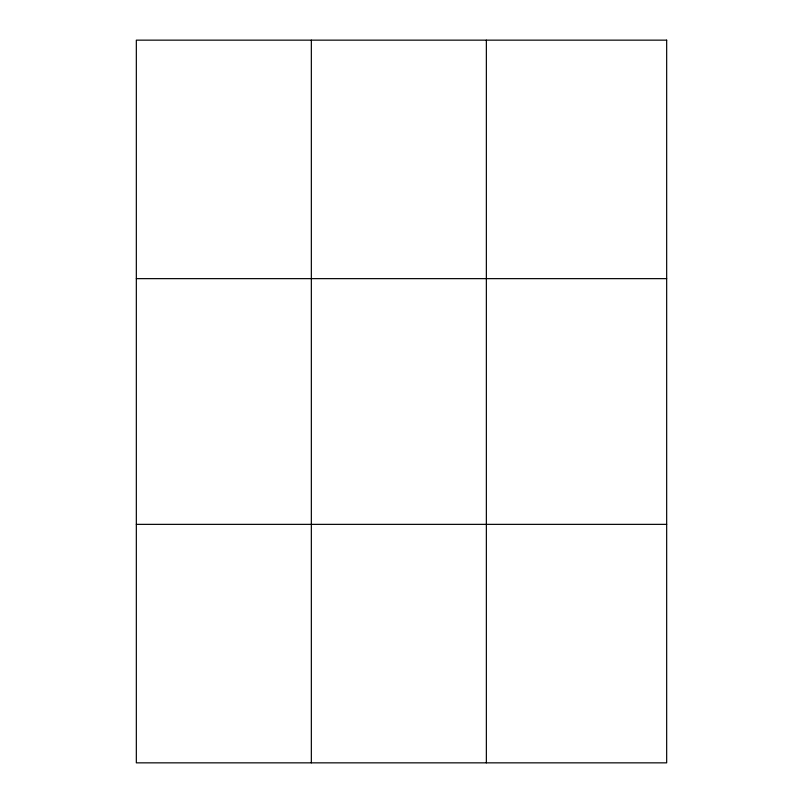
<?xml version="1.0" encoding="UTF-8"?>
<svg xmlns="http://www.w3.org/2000/svg" width="803" height="803" viewBox="0 0 803 803"><rect width="100%" height="100%" fill="white"/><g stroke="black" fill="none" stroke-linecap="round" stroke-linejoin="round"><path stroke-width="1.2" d="M311.343 40.15L311.343 762.85M486.357 40.15L486.357 762.85M136.329 278.641L666.671 278.641M136.329 524.359L666.671 524.359M666.671 40.15L666.671 762.85L136.329 762.85L136.329 40.15L666.671 40.15"/></g></svg>
